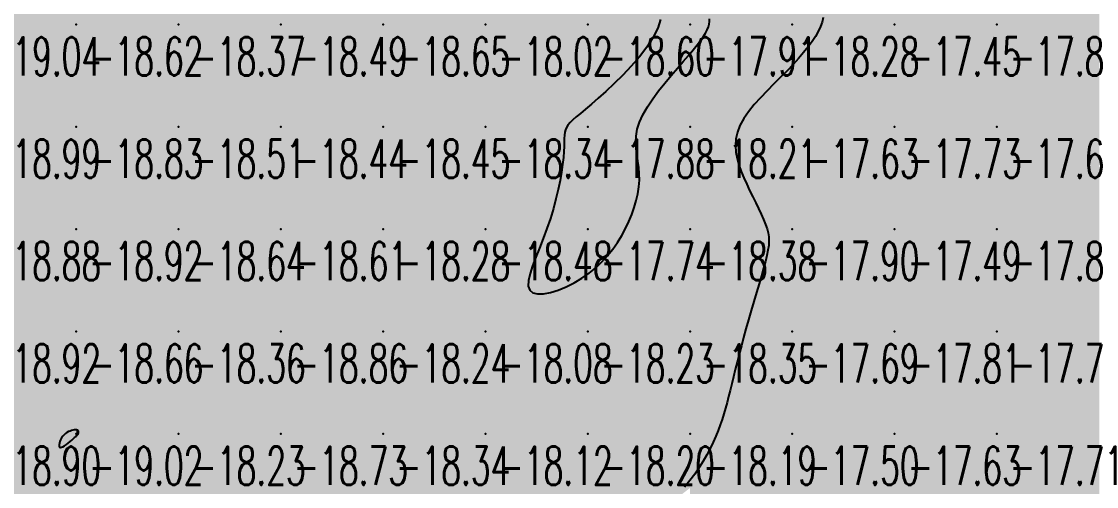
# Model space of a CAD drawing. Header units: millimetres. Extents: x 88261 to 90953, y 390274 to 392322.
# Drawn here: x 89294.9 to 89400, y 391392.1 to 391437.5 of the extents above; entities that cross this region are included whole.
import ezdxf
from ezdxf.enums import TextEntityAlignment as Align

# ---------------------------------------------------------------- set-up
doc = ezdxf.new("R2010")
doc.units = ezdxf.units.MM
doc.header["$LTSCALE"] = 25
for name, color, linetype in [('CN_03_00', 7, 'Continuous'), ('COTEAlt', 7, 'Continuous'), ('TN_COLORIAGE', 7, 'Continuous')]:
    doc.layers.add(name, color=color, linetype=linetype)
doc.styles.add('Simplex 1.0', font='Simplex.shx', dxfattribs={"width": 0.99, "height": 2.5})
doc.styles.get("Standard").update_dxf_attribs({"font": 'times.ttf'})

# ---------------------------------------------------------------- blocks, each defined once
blk = doc.blocks.new('COTE')
at = {"color": 0}
blk.add_point((0, 0), dxfattribs=at)
at = {"layer": 'COTEAlt'}
blk.add_attdef('ALT', text='', height=3.75, dxfattribs=at).set_placement((1.25, -1.25), align=Align.TOP_LEFT)

msp = doc.modelspace()

# ---------------------------------------------------------------- linework, layer by layer
at = {"layer": 'CN_03_00', "elevation": -18, "flags": 128}
for points in [[(89357.38, 391437.73), (89357.09, 391436.86), (89356.63, 391435.94), (89356.02, 391435.01), (89355.3, 391434.08), (89354.51, 391433.17), (89353.68, 391432.28), (89352.84, 391431.45), (89352.02, 391430.69), (89351.27, 391430.02), (89350.61, 391429.44), (89350.03, 391428.96), (89349.54, 391428.55), (89349.13, 391428.21), (89348.8, 391427.91), (89348.53, 391427.65), (89348.32, 391427.41), (89348.17, 391427.18), (89348.07, 391426.95), (89348, 391426.7), (89347.97, 391426.42), (89347.96, 391426.1), (89347.95, 391425.74), (89347.94, 391425.31), (89347.92, 391424.81), (89347.88, 391424.23), (89347.8, 391423.56), (89347.69, 391422.81), (89347.55, 391421.99), (89347.37, 391421.12), (89347.15, 391420.2), (89346.89, 391419.25), (89346.6, 391418.28), (89346.27, 391417.3), (89345.91, 391416.33), (89345.53, 391415.39), (89345.17, 391414.49), (89344.85, 391413.65), (89344.61, 391412.89), (89344.46, 391412.23), (89344.44, 391411.68), (89344.58, 391411.28), (89344.89, 391411.02), (89345.35, 391410.9), (89345.93, 391410.92), (89346.61, 391411.04), (89347.35, 391411.27), (89348.13, 391411.59), (89348.91, 391411.98), (89349.67, 391412.43), (89350.38, 391412.92), (89351.03, 391413.47), (89351.63, 391414.04), (89352.19, 391414.65), (89352.69, 391415.28), (89353.15, 391415.94), (89353.57, 391416.61), (89353.94, 391417.29), (89354.27, 391417.97), (89354.56, 391418.66), (89354.8, 391419.35), (89355, 391420.03), (89355.14, 391420.7), (89355.25, 391421.36), (89355.3, 391422.02), (89355.29, 391422.65), (89355.24, 391423.27), (89355.16, 391423.87), (89355.07, 391424.47), (89355, 391425.08), (89354.96, 391425.69), (89354.98, 391426.33), (89355.09, 391426.99), (89355.31, 391427.69), (89355.64, 391428.42), (89356.08, 391429.18), (89356.6, 391429.96), (89357.18, 391430.74), (89357.79, 391431.51), (89358.41, 391432.26), (89359.02, 391432.96), (89359.59, 391433.62), (89360.1, 391434.21), (89360.55, 391434.75), (89360.94, 391435.23), (89361.27, 391435.66), (89361.55, 391436.04), (89361.77, 391436.39), (89361.94, 391436.7), (89362.05, 391436.99), (89362.12, 391437.26), (89362.15, 391437.51), (89362.16, 391437.78)], [(89373.27, 391437.91), (89373.16, 391437.47), (89373, 391437.02), (89372.78, 391436.56), (89372.51, 391436.07), (89372.18, 391435.56), (89371.79, 391435.04), (89371.36, 391434.49), (89370.87, 391433.92), (89370.33, 391433.32), (89369.74, 391432.71), (89369.11, 391432.08), (89368.45, 391431.42), (89367.78, 391430.75), (89367.14, 391430.08), (89366.53, 391429.4), (89365.97, 391428.71), (89365.5, 391428.03), (89365.13, 391427.36), (89364.88, 391426.7), (89364.74, 391426.05), (89364.7, 391425.4), (89364.74, 391424.77), (89364.86, 391424.14), (89365.03, 391423.51), (89365.25, 391422.88), (89365.51, 391422.26), (89365.79, 391421.63), (89366.08, 391421.01), (89366.38, 391420.4), (89366.68, 391419.81), (89366.96, 391419.24), (89367.22, 391418.69), (89367.45, 391418.18), (89367.64, 391417.7), (89367.79, 391417.27), (89367.89, 391416.86), (89367.95, 391416.47), (89367.97, 391416.06), (89367.94, 391415.64), (89367.87, 391415.18), (89367.77, 391414.67), (89367.62, 391414.08), (89367.45, 391413.42), (89367.24, 391412.68), (89367.01, 391411.88), (89366.76, 391411.04), (89366.5, 391410.17), (89366.23, 391409.28), (89365.97, 391408.39), (89365.72, 391407.51), (89365.49, 391406.66), (89365.27, 391405.83), (89365.06, 391405.03), (89364.86, 391404.25), (89364.68, 391403.51), (89364.5, 391402.8), (89364.34, 391402.13), (89364.18, 391401.48), (89364.02, 391400.87), (89363.87, 391400.29), (89363.71, 391399.74), (89363.55, 391399.19), (89363.38, 391398.65), (89363.19, 391398.11), (89362.99, 391397.56), (89362.76, 391397), (89362.5, 391396.42), (89362.22, 391395.82), (89361.9, 391395.2), (89361.54, 391394.58), (89361.15, 391393.94), (89360.71, 391393.31), (89360.23, 391392.67), (89359.7, 391392.04)]]:
    msp.add_lwpolyline(points, dxfattribs=at)
at = {"layer": 'CN_03_00', "elevation": -19, "flags": 128}
msp.add_lwpolyline([(89300.46, 391397.28), (89300.47, 391397.31), (89300.48, 391397.34), (89300.49, 391397.38), (89300.49, 391397.41), (89300.49, 391397.44), (89300.48, 391397.47), (89300.47, 391397.51), (89300.45, 391397.54), (89300.43, 391397.57), (89300.4, 391397.59), (89300.35, 391397.61), (89300.3, 391397.63), (89300.23, 391397.64), (89300.15, 391397.63), (89300.05, 391397.62), (89299.93, 391397.6), (89299.8, 391397.56), (89299.65, 391397.51), (89299.5, 391397.45), (89299.35, 391397.36), (89299.2, 391397.26), (89299.06, 391397.14), (89298.93, 391397), (89298.82, 391396.84), (89298.73, 391396.66), (89298.65, 391396.48), (89298.61, 391396.31), (89298.58, 391396.16), (89298.59, 391396.03), (89298.63, 391395.95), (89298.7, 391395.9), (89298.82, 391395.92), (89298.95, 391395.98), (89299.12, 391396.07), (89299.29, 391396.19), (89299.47, 391396.34), (89299.65, 391396.48), (89299.81, 391396.63), (89299.96, 391396.76), (89300.09, 391396.87), (89300.18, 391396.96), (89300.26, 391397.03), (89300.32, 391397.09), (89300.37, 391397.14), (89300.4, 391397.18), (89300.43, 391397.21), (89300.45, 391397.25), (89300.46, 391397.28)], close=True, dxfattribs=at)
at = {"layer": 'TN_COLORIAGE', "color": 203}
for points in [[(89291.14, 391437.24, -18.38), (89290.81, 391437.8, -18.38), (89300.25, 391437.24, -18.38), (89300.25, 391447.24, -18.38)], [(89300.25, 391447.24, -18.1), (89300.25, 391437.24, -18.1), (89310.25, 391447.24, -18.1)], [(89300.25, 391437.24, -18.1), (89310.25, 391437.24, -18.1), (89310.25, 391447.24, -18.1)], [(89310.25, 391447.24, -18.34), (89310.25, 391437.24, -18.34), (89320.25, 391447.24, -18.34)], [(89310.25, 391437.24, -18.34), (89320.25, 391437.24, -18.34), (89320.25, 391447.24, -18.34)], [(89320.25, 391437.24, -18.52), (89330.25, 391437.24, -18.52), (89330.25, 391447.24, -18.52)], [(89320.25, 391447.24, -18.52), (89320.25, 391437.24, -18.52), (89330.25, 391447.24, -18.52)], [(89330.25, 391437.24, -18), (89339.51, 391446.5, -18), (89330.25, 391447.24, -18), (89339.34, 391447.24, -18)], [(89330.25, 391437.24, -18), (89339.51, 391446.5, -18), (89340.25, 391437.24, -18), (89340.25, 391440.06, -18)], [(89340.25, 391437.24, -18.37), (89350.25, 391437.24, -18.37), (89350.25, 391447.24, -18.37)], [(89350.25, 391447.24, -18), (89341.46, 391447.24, -18), (89340.25, 391437.24, -18), (89340.25, 391440.06, -18)], [(89350.25, 391437.24, -18), (89356.27, 391443.26, -18), (89350.25, 391447.24, -18), (89355.09, 391447.24, -18)], [(89370.25, 391447.24, -18), (89361.69, 391438.68, -18), (89370.25, 391437.24, -18), (89362.59, 391437.24, -18)], [(89370.25, 391447.24, -18), (89374.63, 391447.24, -18), (89370.25, 391437.24, -18), (89373.24, 391440.23, -18)], [(89356.27, 391443.26, -18.6), (89359, 391437.24, -18.6), (89350.25, 391437.24, -18.6)], [(89373.24, 391440.23, -18.28), (89373.62, 391437.24, -18.28), (89370.25, 391437.24, -18.28)], [(89290.25, 391427.24, -18.62), (89300.25, 391427.24, -18.62), (89300.25, 391437.24, -18.62)], [(89290.25, 391429.85, -18.62), (89291.14, 391437.24, -18.62), (89290.25, 391427.24, -18.62), (89300.25, 391437.24, -18.62)], [(89300.25, 391427.24, -18.37), (89310.25, 391427.24, -18.37), (89310.25, 391437.24, -18.37)], [(89300.25, 391437.24, -18.37), (89300.25, 391427.24, -18.37), (89310.25, 391437.24, -18.37)], [(89310.25, 391427.24, -18.49), (89320.25, 391427.24, -18.49), (89320.25, 391437.24, -18.49)], [(89310.25, 391437.24, -18.49), (89310.25, 391427.24, -18.49), (89320.25, 391437.24, -18.49)], [(89320.25, 391437.24, -18.65), (89320.25, 391427.24, -18.65), (89330.25, 391437.24, -18.65)], [(89320.25, 391427.24, -18.65), (89330.25, 391427.24, -18.65), (89330.25, 391437.24, -18.65)], [(89330.25, 391427.24, -18.02), (89340.25, 391427.24, -18.02), (89340.25, 391437.24, -18.02)], [(89330.25, 391437.24, -18.02), (89330.25, 391427.24, -18.02), (89340.25, 391437.24, -18.02)], [(89350.25, 391437.24, -18), (89350.25, 391428.91, -18), (89340.25, 391427.24, -18), (89347.63, 391427.24, -18)], [(89340.25, 391437.24, -18.6), (89340.25, 391427.24, -18.6), (89350.25, 391437.24, -18.6)], [(89350.25, 391428.91, -18.6), (89359, 391437.24, -18.6), (89350.25, 391437.24, -18.6)], [(89370.25, 391437.24, -18), (89370.25, 391432.95, -18), (89360.25, 391427.24, -18), (89363.82, 391427.24, -18)], [(89370.25, 391437.24, -18), (89362.59, 391437.24, -18), (89360.25, 391427.24, -18), (89360.25, 391434.31, -18)], [(89373.62, 391437.24, -18.28), (89370.25, 391432.95, -18.28), (89370.25, 391437.24, -18.28)], [(89353.93, 391427.24, -18.21), (89360.25, 391434.31, -18.21), (89360.25, 391427.24, -18.21)], [(89290.25, 391427.24, -18.83), (89290.25, 391417.24, -18.83), (89300.25, 391427.24, -18.83)], [(89290.25, 391417.24, -18.83), (89300.25, 391417.24, -18.83), (89300.25, 391427.24, -18.83)], [(89300.25, 391417.24, -18.51), (89310.25, 391417.24, -18.51), (89310.25, 391427.24, -18.51)], [(89300.25, 391427.24, -18.51), (89300.25, 391417.24, -18.51), (89310.25, 391427.24, -18.51)], [(89310.25, 391417.24, -18.44), (89320.25, 391417.24, -18.44), (89320.25, 391427.24, -18.44)], [(89310.25, 391427.24, -18.44), (89310.25, 391417.24, -18.44), (89320.25, 391427.24, -18.44)], [(89320.25, 391417.24, -18.45), (89330.25, 391417.24, -18.45), (89330.25, 391427.24, -18.45)], [(89320.25, 391427.24, -18.45), (89320.25, 391417.24, -18.45), (89330.25, 391427.24, -18.45)], [(89330.25, 391417.24, -18.34), (89340.25, 391417.24, -18.34), (89340.25, 391427.24, -18.34)], [(89330.25, 391427.24, -18.34), (89330.25, 391417.24, -18.34), (89340.25, 391427.24, -18.34)], [(89340.25, 391417.24, -18), (89348.24, 391425.23, -18), (89340.25, 391427.24, -18), (89347.63, 391427.24, -18)], [(89355.86, 391422.85, -18.21), (89353.93, 391427.24, -18.21), (89360.25, 391427.24, -18.21)], [(89360.25, 391417.24, -18), (89354.38, 391417.24, -18), (89360.25, 391427.24, -18), (89355.86, 391422.85, -18)], [(89360.25, 391417.24, -18), (89365.28, 391422.27, -18), (89360.25, 391427.24, -18), (89363.82, 391427.24, -18)], [(89346.69, 391417.24, -18.48), (89348.24, 391425.23, -18.48), (89340.25, 391417.24, -18.48)], [(89365.28, 391422.27, -18.38), (89368.14, 391417.24, -18.38), (89360.25, 391417.24, -18.38)], [(89290.25, 391417.24, -18.92), (89290.25, 391407.24, -18.92), (89300.25, 391417.24, -18.92)], [(89290.25, 391407.24, -18.92), (89300.25, 391407.24, -18.92), (89300.25, 391417.24, -18.92)], [(89300.25, 391407.24, -18.64), (89310.25, 391407.24, -18.64), (89310.25, 391417.24, -18.64)], [(89300.25, 391417.24, -18.64), (89300.25, 391407.24, -18.64), (89310.25, 391417.24, -18.64)], [(89310.25, 391407.24, -18.61), (89320.25, 391407.24, -18.61), (89320.25, 391417.24, -18.61)], [(89310.25, 391417.24, -18.61), (89310.25, 391407.24, -18.61), (89320.25, 391417.24, -18.61)], [(89320.25, 391407.24, -18.28), (89330.25, 391407.24, -18.28), (89330.25, 391417.24, -18.28)], [(89320.25, 391417.24, -18.28), (89320.25, 391407.24, -18.28), (89330.25, 391417.24, -18.28)], [(89330.25, 391407.24, -18.48), (89340.25, 391407.24, -18.48), (89340.25, 391417.24, -18.48)], [(89330.25, 391417.24, -18.48), (89330.25, 391407.24, -18.48), (89340.25, 391417.24, -18.48)], [(89340.25, 391417.24, -18), (89346.69, 391417.24, -18), (89340.25, 391407.24, -18), (89342.64, 391409.63, -18)], [(89350.25, 391407.24, -18.38), (89360.25, 391407.24, -18.38), (89360.25, 391417.24, -18.38)], [(89360.25, 391417.24, -18), (89354.38, 391417.24, -18), (89350.25, 391407.24, -18), (89350.25, 391411.92, -18)], [(89360.25, 391417.24, -18), (89368.14, 391417.24, -18), (89360.25, 391407.24, -18), (89368.01, 391415, -18)], [(89365.55, 391407.24, -18.35), (89368.01, 391415, -18.35), (89360.25, 391407.24, -18.35)], [(89350.25, 391407.24, -18), (89350.25, 391411.92, -18), (89340.25, 391407.24, -18), (89342.64, 391409.63, -18)], [(89298.76, 391397.24, -18.66), (89300.25, 391397.74, -18.66), (89290.25, 391397.24, -18.66), (89300.25, 391407.24, -18.66)], [(89290.25, 391407.24, -18.66), (89290.25, 391397.24, -18.66), (89300.25, 391407.24, -18.66)], [(89300.25, 391397.74, -18.36), (89300.52, 391397.51, -18.36), (89300.25, 391407.24, -18.36), (89310.25, 391407.24, -18.36)], [(89300.52, 391397.51, -18.23), (89300.48, 391397.24, -18.23), (89310.25, 391407.24, -18.23), (89310.25, 391397.24, -18.23)], [(89310.25, 391397.24, -18.86), (89320.25, 391397.24, -18.86), (89320.25, 391407.24, -18.86)], [(89310.25, 391407.24, -18.86), (89310.25, 391397.24, -18.86), (89320.25, 391407.24, -18.86)], [(89320.25, 391397.24, -18.24), (89330.25, 391397.24, -18.24), (89330.25, 391407.24, -18.24)], [(89320.25, 391407.24, -18.24), (89320.25, 391397.24, -18.24), (89330.25, 391407.24, -18.24)], [(89330.25, 391397.24, -18.08), (89340.25, 391397.24, -18.08), (89340.25, 391407.24, -18.08)], [(89330.25, 391407.24, -18.08), (89330.25, 391397.24, -18.08), (89340.25, 391407.24, -18.08)], [(89340.25, 391397.24, -18.23), (89350.25, 391397.24, -18.23), (89350.25, 391407.24, -18.23)], [(89340.25, 391407.24, -18.23), (89340.25, 391397.24, -18.23), (89350.25, 391407.24, -18.23)], [(89350.25, 391397.24, -18.35), (89360.25, 391397.24, -18.35), (89360.25, 391407.24, -18.35)], [(89350.25, 391407.24, -18.35), (89350.25, 391397.24, -18.35), (89360.25, 391407.24, -18.35)], [(89360.25, 391407.24, -18), (89365.55, 391407.24, -18), (89360.25, 391397.24, -18), (89364.11, 391401.11, -18)], [(89363.05, 391397.24, -18.19), (89364.11, 391401.11, -18.19), (89360.25, 391397.24, -18.19)], [(89298.3, 391395.29, -18.9), (89298.76, 391397.24, -18.9), (89290.25, 391387.24, -18.9), (89290.25, 391397.24, -18.9)], [(89300.25, 391387.24, -18.23), (89310.25, 391387.24, -18.23), (89310.25, 391397.24, -18.23)], [(89300.25, 391397, -18.23), (89300.48, 391397.24, -18.23), (89300.25, 391387.24, -18.23), (89310.25, 391397.24, -18.23)], [(89310.25, 391387.24, -18.73), (89320.25, 391387.24, -18.73), (89320.25, 391397.24, -18.73)], [(89310.25, 391397.24, -18.73), (89310.25, 391387.24, -18.73), (89320.25, 391397.24, -18.73)], [(89320.25, 391387.24, -18.34), (89330.25, 391387.24, -18.34), (89330.25, 391397.24, -18.34)], [(89320.25, 391397.24, -18.34), (89320.25, 391387.24, -18.34), (89330.25, 391397.24, -18.34)], [(89330.25, 391387.24, -18.12), (89340.25, 391387.24, -18.12), (89340.25, 391397.24, -18.12)], [(89330.25, 391397.24, -18.12), (89330.25, 391387.24, -18.12), (89340.25, 391397.24, -18.12)], [(89340.25, 391387.24, -18.2), (89350.25, 391387.24, -18.2), (89350.25, 391397.24, -18.2)], [(89340.25, 391397.24, -18.2), (89340.25, 391387.24, -18.2), (89350.25, 391397.24, -18.2)], [(89360.25, 391397.24, -18), (89360.25, 391391.95, -18), (89350.25, 391387.24, -18), (89354.16, 391387.24, -18)], [(89350.25, 391397.24, -18.19), (89350.25, 391387.24, -18.19), (89360.25, 391397.24, -18.19)], [(89363.05, 391397.24, -18.19), (89360.25, 391391.95, -18.19), (89360.25, 391397.24, -18.19)], [(89298.3, 391395.29, -18.25), (89300.25, 391397, -18.25), (89290.25, 391387.24, -18.25), (89300.25, 391387.24, -18.25)]]:
    msp.add_solid(points, dxfattribs=at)
at = {"layer": 'TN_COLORIAGE', "color": 193}
for points in [[(89359, 391437.24, -17.6), (89356.27, 391443.26, -17.6), (89360.25, 391437.24, -17.6), (89360.25, 391447.24, -17.6)], [(89361.69, 391438.68, -17.6), (89364.62, 391447.24, -17.6), (89360.25, 391437.24, -17.6), (89360.25, 391447.24, -17.6)], [(89373.62, 391437.24, -17.34), (89373.24, 391440.23, -17.34), (89380.25, 391437.24, -17.34), (89380.25, 391447.24, -17.34)], [(89380.25, 391437.24, -17.9), (89390.25, 391437.24, -17.9), (89390.25, 391447.24, -17.9)], [(89380.25, 391447.24, -17.9), (89380.25, 391437.24, -17.9), (89390.25, 391447.24, -17.9)], [(89390.25, 391447.24, -17.07), (89390.25, 391437.24, -17.07), (89400.25, 391447.24, -17.07)], [(89390.25, 391437.24, -17.07), (89400.25, 391437.24, -17.07), (89400.25, 391447.24, -17.07)], [(89362.59, 391437.24, -17.91), (89361.69, 391438.68, -17.91), (89360.25, 391437.24, -17.91)], [(89359, 391437.24, -17.88), (89350.25, 391428.91, -17.88), (89360.25, 391437.24, -17.88), (89350.25, 391427.24, -17.88)], [(89360.25, 391434.31, -17.88), (89353.93, 391427.24, -17.88), (89360.25, 391437.24, -17.88), (89350.25, 391427.24, -17.88)], [(89360.25, 391434.31, -17.91), (89362.59, 391437.24, -17.91), (89360.25, 391437.24, -17.91)], [(89370.25, 391427.24, -17.45), (89380.25, 391427.24, -17.45), (89380.25, 391437.24, -17.45)], [(89370.25, 391432.95, -17.45), (89373.62, 391437.24, -17.45), (89370.25, 391427.24, -17.45), (89380.25, 391437.24, -17.45)], [(89380.25, 391427.24, -17.88), (89390.25, 391427.24, -17.88), (89390.25, 391437.24, -17.88)], [(89380.25, 391437.24, -17.88), (89380.25, 391427.24, -17.88), (89390.25, 391437.24, -17.88)], [(89390.25, 391427.24, -17.37), (89400.25, 391427.24, -17.37), (89400.25, 391437.24, -17.37)], [(89390.25, 391437.24, -17.37), (89390.25, 391427.24, -17.37), (89400.25, 391437.24, -17.37)], [(89363.82, 391427.24, -17.63), (89370.25, 391432.95, -17.63), (89370.25, 391427.24, -17.63)], [(89347.63, 391427.24, -17.88), (89350.25, 391428.91, -17.88), (89350.25, 391427.24, -17.88)], [(89348.24, 391425.23, -17.74), (89346.69, 391417.24, -17.74), (89350.25, 391427.24, -17.74), (89350.25, 391417.24, -17.74)], [(89347.63, 391427.24, -17.88), (89348.24, 391425.23, -17.88), (89350.25, 391427.24, -17.88)], [(89353.93, 391427.24, -17.74), (89355.86, 391422.85, -17.74), (89350.25, 391427.24, -17.74), (89350.25, 391417.24, -17.74)], [(89363.82, 391427.24, -17.63), (89365.28, 391422.27, -17.63), (89370.25, 391427.24, -17.63)], [(89368.14, 391417.24, -17.63), (89365.28, 391422.27, -17.63), (89370.25, 391417.24, -17.63), (89370.25, 391427.24, -17.63)], [(89370.25, 391417.24, -17.73), (89380.25, 391417.24, -17.73), (89380.25, 391427.24, -17.73)], [(89370.25, 391427.24, -17.73), (89370.25, 391417.24, -17.73), (89380.25, 391427.24, -17.73)], [(89380.25, 391417.24, -17.67), (89390.25, 391417.24, -17.67), (89390.25, 391427.24, -17.67)], [(89380.25, 391427.24, -17.67), (89380.25, 391417.24, -17.67), (89390.25, 391427.24, -17.67)], [(89390.25, 391417.24, -17.52), (89400.25, 391417.24, -17.52), (89400.25, 391427.24, -17.52)], [(89390.25, 391427.24, -17.52), (89390.25, 391417.24, -17.52), (89400.25, 391427.24, -17.52)], [(89355.86, 391422.85, -17.74), (89354.38, 391417.24, -17.74), (89350.25, 391417.24, -17.74)], [(89342.64, 391409.63, -17.74), (89350.25, 391411.92, -17.74), (89350.25, 391417.24, -17.74)], [(89342.64, 391409.63, -17.74), (89346.69, 391417.24, -17.74), (89350.25, 391417.24, -17.74)], [(89350.25, 391411.92, -17.74), (89354.38, 391417.24, -17.74), (89350.25, 391417.24, -17.74)], [(89368.01, 391415, -17.69), (89365.55, 391407.24, -17.69), (89370.25, 391417.24, -17.69), (89370.25, 391407.24, -17.69)], [(89368.01, 391415, -17.9), (89368.14, 391417.24, -17.9), (89370.25, 391417.24, -17.9)], [(89370.25, 391407.24, -17.49), (89380.25, 391407.24, -17.49), (89380.25, 391417.24, -17.49)], [(89370.25, 391417.24, -17.49), (89370.25, 391407.24, -17.49), (89380.25, 391417.24, -17.49)], [(89380.25, 391407.24, -17.84), (89390.25, 391407.24, -17.84), (89390.25, 391417.24, -17.84)], [(89380.25, 391417.24, -17.84), (89380.25, 391407.24, -17.84), (89390.25, 391417.24, -17.84)], [(89390.25, 391407.24, -17.42), (89400.25, 391407.24, -17.42), (89400.25, 391417.24, -17.42)], [(89390.25, 391417.24, -17.42), (89390.25, 391407.24, -17.42), (89400.25, 391417.24, -17.42)], [(89364.11, 391401.11, -17.5), (89363.05, 391397.24, -17.5), (89370.25, 391407.24, -17.5), (89370.25, 391397.24, -17.5)], [(89364.11, 391401.11, -17.69), (89365.55, 391407.24, -17.69), (89370.25, 391407.24, -17.69)], [(89370.25, 391397.24, -17.81), (89380.25, 391397.24, -17.81), (89380.25, 391407.24, -17.81)], [(89370.25, 391407.24, -17.81), (89370.25, 391397.24, -17.81), (89380.25, 391407.24, -17.81)], [(89380.25, 391397.24, -17.79), (89390.25, 391397.24, -17.79), (89390.25, 391407.24, -17.79)], [(89380.25, 391407.24, -17.79), (89380.25, 391397.24, -17.79), (89390.25, 391407.24, -17.79)], [(89390.25, 391397.24, -17.52), (89400.25, 391397.24, -17.52), (89400.25, 391407.24, -17.52)], [(89390.25, 391407.24, -17.52), (89390.25, 391397.24, -17.52), (89400.25, 391407.24, -17.52)], [(89360.25, 391387.24, -17.5), (89370.25, 391387.24, -17.5), (89370.25, 391397.24, -17.5)], [(89360.25, 391391.95, -17.5), (89363.05, 391397.24, -17.5), (89360.25, 391387.24, -17.5), (89370.25, 391397.24, -17.5)], [(89370.25, 391387.24, -17.63), (89380.25, 391387.24, -17.63), (89380.25, 391397.24, -17.63)], [(89370.25, 391397.24, -17.63), (89370.25, 391387.24, -17.63), (89380.25, 391397.24, -17.63)], [(89380.25, 391387.24, -17.71), (89390.25, 391387.24, -17.71), (89390.25, 391397.24, -17.71)], [(89380.25, 391397.24, -17.71), (89380.25, 391387.24, -17.71), (89390.25, 391397.24, -17.71)], [(89390.25, 391387.24, -17.59), (89400.25, 391387.24, -17.59), (89400.25, 391397.24, -17.59)], [(89390.25, 391397.24, -17.59), (89390.25, 391387.24, -17.59), (89400.25, 391397.24, -17.59)]]:
    msp.add_solid(points, dxfattribs=at)
at = {"layer": 'TN_COLORIAGE', "color": 213}
for points in [[(89300.25, 391397, -19.02), (89298.3, 391395.29, -19.02), (89300.25, 391397.24, -19.02)], [(89298.76, 391397.24, -19.02), (89298.3, 391395.29, -19.02), (89300.25, 391397.24, -19.02)], [(89300.25, 391397.74, -19.02), (89298.76, 391397.24, -19.02), (89300.25, 391397.24, -19.02)], [(89300.52, 391397.51, -19.02), (89300.25, 391397.74, -19.02), (89300.25, 391397.24, -19.02)], [(89300.48, 391397.24, -19.02), (89300.52, 391397.51, -19.02), (89300.25, 391397.24, -19.02)], [(89300.48, 391397.24, -19.02), (89300.25, 391397, -19.02), (89300.25, 391397.24, -19.02)]]:
    msp.add_solid(points, dxfattribs=at)

# ---------------------------------------------------------------- block references
at = {"layer": 'COTEAlt'}
ref = msp.add_blockref('COTE', (89290.25, 391437.24), dxfattribs=at)
ref.add_attrib('ALT', '-19.04', dxfattribs={"height": 3.75, "style": 'Simplex 1.0', "width": 0.6}).set_placement((89291.5, 391435.99), align=Align.TOP_LEFT)
ref = msp.add_blockref('COTE', (89300.25, 391437.24), dxfattribs=at)
ref.add_attrib('ALT', '-18.62', dxfattribs={"height": 3.75, "style": 'Simplex 1.0', "width": 0.6}).set_placement((89301.5, 391435.99), align=Align.TOP_LEFT)
ref = msp.add_blockref('COTE', (89310.25, 391437.24), dxfattribs=at)
ref.add_attrib('ALT', '-18.37', dxfattribs={"height": 3.75, "style": 'Simplex 1.0', "width": 0.6}).set_placement((89311.5, 391435.99), align=Align.TOP_LEFT)
ref = msp.add_blockref('COTE', (89320.25, 391437.24), dxfattribs=at)
ref.add_attrib('ALT', '-18.49', dxfattribs={"height": 3.75, "style": 'Simplex 1.0', "width": 0.6}).set_placement((89321.5, 391435.99), align=Align.TOP_LEFT)
ref = msp.add_blockref('COTE', (89330.25, 391437.24), dxfattribs=at)
ref.add_attrib('ALT', '-18.65', dxfattribs={"height": 3.75, "style": 'Simplex 1.0', "width": 0.6}).set_placement((89331.5, 391435.99), align=Align.TOP_LEFT)
ref = msp.add_blockref('COTE', (89340.25, 391437.24), dxfattribs=at)
ref.add_attrib('ALT', '-18.02', dxfattribs={"height": 3.75, "style": 'Simplex 1.0', "width": 0.6}).set_placement((89341.5, 391435.99), align=Align.TOP_LEFT)
ref = msp.add_blockref('COTE', (89350.25, 391437.24), dxfattribs=at)
ref.add_attrib('ALT', '-18.60', dxfattribs={"height": 3.75, "style": 'Simplex 1.0', "width": 0.6}).set_placement((89351.5, 391435.99), align=Align.TOP_LEFT)
ref = msp.add_blockref('COTE', (89360.25, 391437.24), dxfattribs=at)
ref.add_attrib('ALT', '-17.91', dxfattribs={"height": 3.75, "style": 'Simplex 1.0', "width": 0.6}).set_placement((89361.5, 391435.99), align=Align.TOP_LEFT)
ref = msp.add_blockref('COTE', (89370.25, 391437.24), dxfattribs=at)
ref.add_attrib('ALT', '-18.28', dxfattribs={"height": 3.75, "style": 'Simplex 1.0', "width": 0.6}).set_placement((89371.5, 391435.99), align=Align.TOP_LEFT)
ref = msp.add_blockref('COTE', (89380.25, 391437.24), dxfattribs=at)
ref.add_attrib('ALT', '-17.45', dxfattribs={"height": 3.75, "style": 'Simplex 1.0', "width": 0.6}).set_placement((89381.5, 391435.99), align=Align.TOP_LEFT)
ref = msp.add_blockref('COTE', (89390.25, 391437.24), dxfattribs=at)
ref.add_attrib('ALT', '-17.88', dxfattribs={"height": 3.75, "style": 'Simplex 1.0', "width": 0.6}).set_placement((89391.5, 391435.99), align=Align.TOP_LEFT)
ref = msp.add_blockref('COTE', (89290.25, 391427.24), dxfattribs=at)
ref.add_attrib('ALT', '-18.99', dxfattribs={"height": 3.75, "style": 'Simplex 1.0', "width": 0.6}).set_placement((89291.5, 391425.99), align=Align.TOP_LEFT)
ref = msp.add_blockref('COTE', (89300.25, 391427.24), dxfattribs=at)
ref.add_attrib('ALT', '-18.83', dxfattribs={"height": 3.75, "style": 'Simplex 1.0', "width": 0.6}).set_placement((89301.5, 391425.99), align=Align.TOP_LEFT)
ref = msp.add_blockref('COTE', (89310.25, 391427.24), dxfattribs=at)
ref.add_attrib('ALT', '-18.51', dxfattribs={"height": 3.75, "style": 'Simplex 1.0', "width": 0.6}).set_placement((89311.5, 391425.99), align=Align.TOP_LEFT)
ref = msp.add_blockref('COTE', (89320.25, 391427.24), dxfattribs=at)
ref.add_attrib('ALT', '-18.44', dxfattribs={"height": 3.75, "style": 'Simplex 1.0', "width": 0.6}).set_placement((89321.5, 391425.99), align=Align.TOP_LEFT)
ref = msp.add_blockref('COTE', (89330.25, 391427.24), dxfattribs=at)
ref.add_attrib('ALT', '-18.45', dxfattribs={"height": 3.75, "style": 'Simplex 1.0', "width": 0.6}).set_placement((89331.5, 391425.99), align=Align.TOP_LEFT)
ref = msp.add_blockref('COTE', (89340.25, 391427.24), dxfattribs=at)
ref.add_attrib('ALT', '-18.34', dxfattribs={"height": 3.75, "style": 'Simplex 1.0', "width": 0.6}).set_placement((89341.5, 391425.99), align=Align.TOP_LEFT)
ref = msp.add_blockref('COTE', (89350.25, 391427.24), dxfattribs=at)
ref.add_attrib('ALT', '-17.88', dxfattribs={"height": 3.75, "style": 'Simplex 1.0', "width": 0.6}).set_placement((89351.5, 391425.99), align=Align.TOP_LEFT)
ref = msp.add_blockref('COTE', (89360.25, 391427.24), dxfattribs=at)
ref.add_attrib('ALT', '-18.21', dxfattribs={"height": 3.75, "style": 'Simplex 1.0', "width": 0.6}).set_placement((89361.5, 391425.99), align=Align.TOP_LEFT)
ref = msp.add_blockref('COTE', (89370.25, 391427.24), dxfattribs=at)
ref.add_attrib('ALT', '-17.63', dxfattribs={"height": 3.75, "style": 'Simplex 1.0', "width": 0.6}).set_placement((89371.5, 391425.99), align=Align.TOP_LEFT)
ref = msp.add_blockref('COTE', (89380.25, 391427.24), dxfattribs=at)
ref.add_attrib('ALT', '-17.73', dxfattribs={"height": 3.75, "style": 'Simplex 1.0', "width": 0.6}).set_placement((89381.5, 391425.99), align=Align.TOP_LEFT)
ref = msp.add_blockref('COTE', (89390.25, 391427.24), dxfattribs=at)
ref.add_attrib('ALT', '-17.67', dxfattribs={"height": 3.75, "style": 'Simplex 1.0', "width": 0.6}).set_placement((89391.5, 391425.99), align=Align.TOP_LEFT)
ref = msp.add_blockref('COTE', (89290.25, 391417.24), dxfattribs=at)
ref.add_attrib('ALT', '-18.88', dxfattribs={"height": 3.75, "style": 'Simplex 1.0', "width": 0.6}).set_placement((89291.5, 391415.99), align=Align.TOP_LEFT)
ref = msp.add_blockref('COTE', (89300.25, 391417.24), dxfattribs=at)
ref.add_attrib('ALT', '-18.92', dxfattribs={"height": 3.75, "style": 'Simplex 1.0', "width": 0.6}).set_placement((89301.5, 391415.99), align=Align.TOP_LEFT)
ref = msp.add_blockref('COTE', (89310.25, 391417.24), dxfattribs=at)
ref.add_attrib('ALT', '-18.64', dxfattribs={"height": 3.75, "style": 'Simplex 1.0', "width": 0.6}).set_placement((89311.5, 391415.99), align=Align.TOP_LEFT)
ref = msp.add_blockref('COTE', (89320.25, 391417.24), dxfattribs=at)
ref.add_attrib('ALT', '-18.61', dxfattribs={"height": 3.75, "style": 'Simplex 1.0', "width": 0.6}).set_placement((89321.5, 391415.99), align=Align.TOP_LEFT)
ref = msp.add_blockref('COTE', (89330.25, 391417.24), dxfattribs=at)
ref.add_attrib('ALT', '-18.28', dxfattribs={"height": 3.75, "style": 'Simplex 1.0', "width": 0.6}).set_placement((89331.5, 391415.99), align=Align.TOP_LEFT)
ref = msp.add_blockref('COTE', (89340.25, 391417.24), dxfattribs=at)
ref.add_attrib('ALT', '-18.48', dxfattribs={"height": 3.75, "style": 'Simplex 1.0', "width": 0.6}).set_placement((89341.5, 391415.99), align=Align.TOP_LEFT)
ref = msp.add_blockref('COTE', (89350.25, 391417.24), dxfattribs=at)
ref.add_attrib('ALT', '-17.74', dxfattribs={"height": 3.75, "style": 'Simplex 1.0', "width": 0.6}).set_placement((89351.5, 391415.99), align=Align.TOP_LEFT)
ref = msp.add_blockref('COTE', (89360.25, 391417.24), dxfattribs=at)
ref.add_attrib('ALT', '-18.38', dxfattribs={"height": 3.75, "style": 'Simplex 1.0', "width": 0.6}).set_placement((89361.5, 391415.99), align=Align.TOP_LEFT)
ref = msp.add_blockref('COTE', (89370.25, 391417.24), dxfattribs=at)
ref.add_attrib('ALT', '-17.90', dxfattribs={"height": 3.75, "style": 'Simplex 1.0', "width": 0.6}).set_placement((89371.5, 391415.99), align=Align.TOP_LEFT)
ref = msp.add_blockref('COTE', (89380.25, 391417.24), dxfattribs=at)
ref.add_attrib('ALT', '-17.49', dxfattribs={"height": 3.75, "style": 'Simplex 1.0', "width": 0.6}).set_placement((89381.5, 391415.99), align=Align.TOP_LEFT)
ref = msp.add_blockref('COTE', (89390.25, 391417.24), dxfattribs=at)
ref.add_attrib('ALT', '-17.84', dxfattribs={"height": 3.75, "style": 'Simplex 1.0', "width": 0.6}).set_placement((89391.5, 391415.99), align=Align.TOP_LEFT)
ref = msp.add_blockref('COTE', (89290.25, 391407.24), dxfattribs=at)
ref.add_attrib('ALT', '-18.92', dxfattribs={"height": 3.75, "style": 'Simplex 1.0', "width": 0.6}).set_placement((89291.5, 391405.99), align=Align.TOP_LEFT)
ref = msp.add_blockref('COTE', (89300.25, 391407.24), dxfattribs=at)
ref.add_attrib('ALT', '-18.66', dxfattribs={"height": 3.75, "style": 'Simplex 1.0', "width": 0.6}).set_placement((89301.5, 391405.99), align=Align.TOP_LEFT)
ref = msp.add_blockref('COTE', (89310.25, 391407.24), dxfattribs=at)
ref.add_attrib('ALT', '-18.36', dxfattribs={"height": 3.75, "style": 'Simplex 1.0', "width": 0.6}).set_placement((89311.5, 391405.99), align=Align.TOP_LEFT)
ref = msp.add_blockref('COTE', (89320.25, 391407.24), dxfattribs=at)
ref.add_attrib('ALT', '-18.86', dxfattribs={"height": 3.75, "style": 'Simplex 1.0', "width": 0.6}).set_placement((89321.5, 391405.99), align=Align.TOP_LEFT)
ref = msp.add_blockref('COTE', (89330.25, 391407.24), dxfattribs=at)
ref.add_attrib('ALT', '-18.24', dxfattribs={"height": 3.75, "style": 'Simplex 1.0', "width": 0.6}).set_placement((89331.5, 391405.99), align=Align.TOP_LEFT)
ref = msp.add_blockref('COTE', (89340.25, 391407.24), dxfattribs=at)
ref.add_attrib('ALT', '-18.08', dxfattribs={"height": 3.75, "style": 'Simplex 1.0', "width": 0.6}).set_placement((89341.5, 391405.99), align=Align.TOP_LEFT)
ref = msp.add_blockref('COTE', (89350.25, 391407.24), dxfattribs=at)
ref.add_attrib('ALT', '-18.23', dxfattribs={"height": 3.75, "style": 'Simplex 1.0', "width": 0.6}).set_placement((89351.5, 391405.99), align=Align.TOP_LEFT)
ref = msp.add_blockref('COTE', (89360.25, 391407.24), dxfattribs=at)
ref.add_attrib('ALT', '-18.35', dxfattribs={"height": 3.75, "style": 'Simplex 1.0', "width": 0.6}).set_placement((89361.5, 391405.99), align=Align.TOP_LEFT)
ref = msp.add_blockref('COTE', (89370.25, 391407.24), dxfattribs=at)
ref.add_attrib('ALT', '-17.69', dxfattribs={"height": 3.75, "style": 'Simplex 1.0', "width": 0.6}).set_placement((89371.5, 391405.99), align=Align.TOP_LEFT)
ref = msp.add_blockref('COTE', (89380.25, 391407.24), dxfattribs=at)
ref.add_attrib('ALT', '-17.81', dxfattribs={"height": 3.75, "style": 'Simplex 1.0', "width": 0.6}).set_placement((89381.5, 391405.99), align=Align.TOP_LEFT)
ref = msp.add_blockref('COTE', (89390.25, 391407.24), dxfattribs=at)
ref.add_attrib('ALT', '-17.79', dxfattribs={"height": 3.75, "style": 'Simplex 1.0', "width": 0.6}).set_placement((89391.5, 391405.99), align=Align.TOP_LEFT)
ref = msp.add_blockref('COTE', (89290.25, 391397.24), dxfattribs=at)
ref.add_attrib('ALT', '-18.90', dxfattribs={"height": 3.75, "style": 'Simplex 1.0', "width": 0.6}).set_placement((89291.5, 391395.99), align=Align.TOP_LEFT)
ref = msp.add_blockref('COTE', (89300.25, 391397.24), dxfattribs=at)
ref.add_attrib('ALT', '-19.02', dxfattribs={"height": 3.75, "style": 'Simplex 1.0', "width": 0.6}).set_placement((89301.5, 391395.99), align=Align.TOP_LEFT)
ref = msp.add_blockref('COTE', (89310.25, 391397.24), dxfattribs=at)
ref.add_attrib('ALT', '-18.23', dxfattribs={"height": 3.75, "style": 'Simplex 1.0', "width": 0.6}).set_placement((89311.5, 391395.99), align=Align.TOP_LEFT)
ref = msp.add_blockref('COTE', (89320.25, 391397.24), dxfattribs=at)
ref.add_attrib('ALT', '-18.73', dxfattribs={"height": 3.75, "style": 'Simplex 1.0', "width": 0.6}).set_placement((89321.5, 391395.99), align=Align.TOP_LEFT)
ref = msp.add_blockref('COTE', (89330.25, 391397.24), dxfattribs=at)
ref.add_attrib('ALT', '-18.34', dxfattribs={"height": 3.75, "style": 'Simplex 1.0', "width": 0.6}).set_placement((89331.5, 391395.99), align=Align.TOP_LEFT)
ref = msp.add_blockref('COTE', (89340.25, 391397.24), dxfattribs=at)
ref.add_attrib('ALT', '-18.12', dxfattribs={"height": 3.75, "style": 'Simplex 1.0', "width": 0.6}).set_placement((89341.5, 391395.99), align=Align.TOP_LEFT)
ref = msp.add_blockref('COTE', (89350.25, 391397.24), dxfattribs=at)
ref.add_attrib('ALT', '-18.20', dxfattribs={"height": 3.75, "style": 'Simplex 1.0', "width": 0.6}).set_placement((89351.5, 391395.99), align=Align.TOP_LEFT)
ref = msp.add_blockref('COTE', (89360.25, 391397.24), dxfattribs=at)
ref.add_attrib('ALT', '-18.19', dxfattribs={"height": 3.75, "style": 'Simplex 1.0', "width": 0.6}).set_placement((89361.5, 391395.99), align=Align.TOP_LEFT)
ref = msp.add_blockref('COTE', (89370.25, 391397.24), dxfattribs=at)
ref.add_attrib('ALT', '-17.50', dxfattribs={"height": 3.75, "style": 'Simplex 1.0', "width": 0.6}).set_placement((89371.5, 391395.99), align=Align.TOP_LEFT)
ref = msp.add_blockref('COTE', (89380.25, 391397.24), dxfattribs=at)
ref.add_attrib('ALT', '-17.63', dxfattribs={"height": 3.75, "style": 'Simplex 1.0', "width": 0.6}).set_placement((89381.5, 391395.99), align=Align.TOP_LEFT)
ref = msp.add_blockref('COTE', (89390.25, 391397.24), dxfattribs=at)
ref.add_attrib('ALT', '-17.71', dxfattribs={"height": 3.75, "style": 'Simplex 1.0', "width": 0.6}).set_placement((89391.5, 391395.99), align=Align.TOP_LEFT)

doc.saveas('drawing.dxf')
